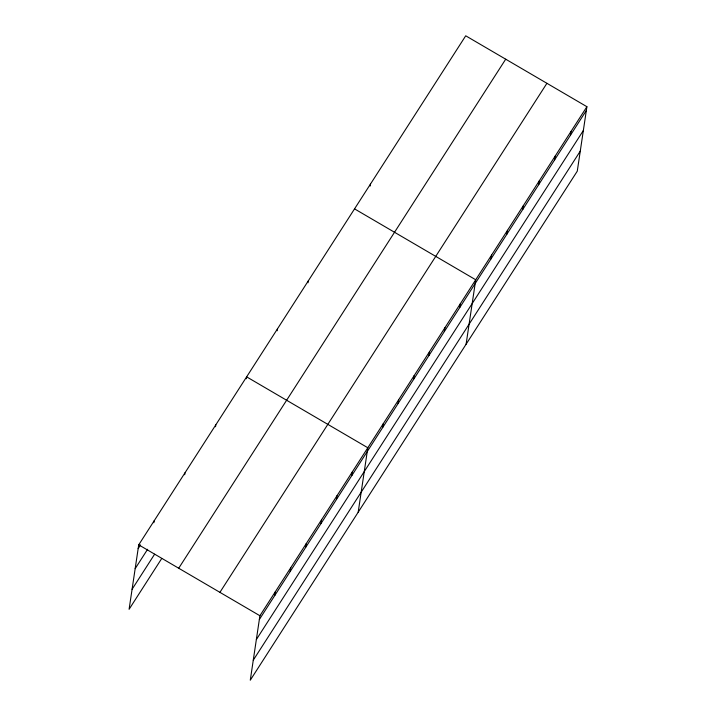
<?xml version="1.0" encoding="UTF-8"?>
<svg xmlns="http://www.w3.org/2000/svg" width="716" height="716" viewBox="0 0 716 716"><rect width="100%" height="100%" fill="white"/><g stroke="black" fill="none" stroke-linecap="round" stroke-linejoin="round"><path stroke-width="1.07" d="M586.905 106.702L259.908 615.742L250.278 680.2L577.275 171.16L586.905 106.702L465.722 35.8L138.725 544.84L129.095 609.298L161.7 558.534M153.859 522.734L154.146 520.845M184.692 474.735L184.97 472.846M215.525 426.745L215.802 424.856M246.349 378.746L246.635 376.858L367.818 447.76L358.188 512.217M277.181 330.756L277.468 328.859M308.014 282.757L308.301 280.869M274.756 595.524L275.329 591.747M290.177 571.529L290.741 567.752M305.589 547.534L306.153 543.757M370.145 186.035L370.432 184.146M321.01 523.53L321.574 519.753M336.422 499.535L336.985 495.758M351.833 475.54L352.406 471.763M382.666 427.541L383.23 423.765M398.087 403.547L398.651 399.77M413.499 379.552L414.063 375.766M428.92 355.548L429.484 351.771M444.332 331.553L444.896 327.776M459.744 307.558L460.307 303.772M466.098 344.235L475.728 279.777L354.545 208.875M491.042 258.834L491.615 255.057M506.928 234.105L507.492 230.328M522.814 209.385L523.378 205.608M538.692 184.656L539.255 180.88M554.578 159.936L555.142 156.151M570.455 135.208L571.028 131.431M138.161 548.617L140.533 544.93M135.172 568.647L147.621 549.262M132.084 589.277L154.62 554.202M178.714 568.236L505.711 59.195M219.919 592.347L546.917 83.307M259.344 619.528L586.341 110.488M256.355 639.549L583.352 130.509M253.267 660.179L580.264 151.139M138.725 544.84L259.908 615.742"/></g></svg>
